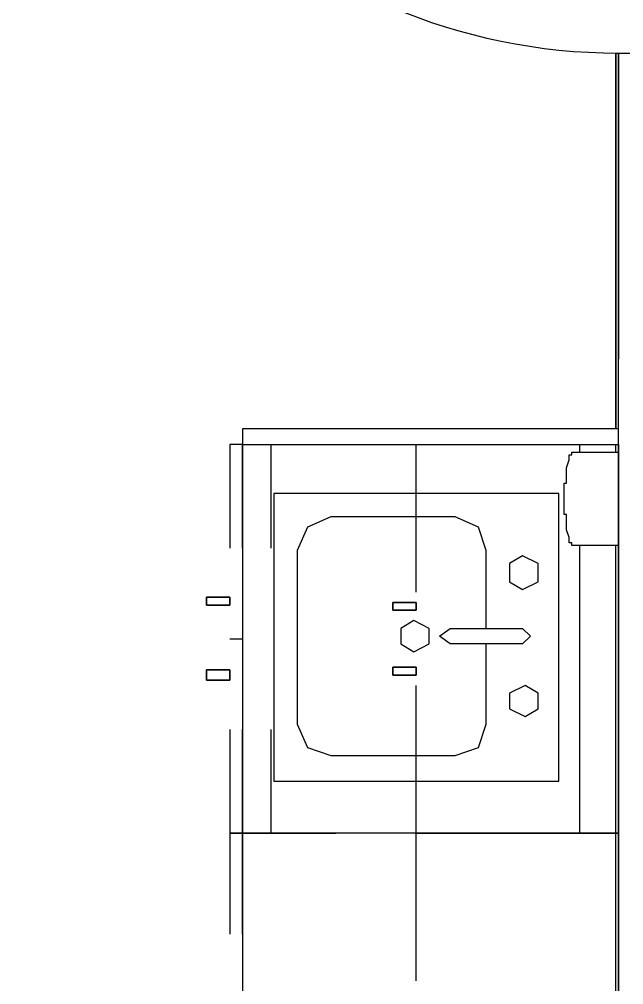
# Model space of a CAD drawing. Header units: inches. Extents: x -1841 to -80, y -100 to 1021.
# Drawn here: x -728.68 to -709.39, y 274.05 to 304.87 of the extents above; entities that cross this region are included whole.
import ezdxf

# ---------------------------------------------------------------- set-up
doc = ezdxf.new("R2010")
doc.units = ezdxf.units.IN
doc.header["$MEASUREMENT"] = 0
doc.layers.add('PDF_Geometry', color=7, linetype='Continuous', true_color=0x777777)

msp = doc.modelspace()

# ---------------------------------------------------------------- linework, layer by layer
at = {"layer": 'PDF_Geometry', "color": 7, "lineweight": 25}
for points in [[(-712.619, 291.303), (-709.559, 291.303), (-709.559, 291.799), (-721.554, 291.799), (-721.554, 220.159), (-758.615, 220.159), (-758.615, 242.247), (-745.213, 242.247), (-745.296, 242.247), (-745.213, 242.247), (-745.213, 324.145), (-745.213, 324.228), (-745.296, 324.228), (-709.641, 324.228), (-709.641, 322.408), (-709.641, 324.145), (-709.641, 322.408)], [(-709.641, 291.799), (-709.641, 303.794), (-709.559, 303.794), (-709.559, 294.033)], [(-709.641, 303.794), (-709.641, 303.794)], [(-709.641, 291.799), (-709.641, 303.794), (-709.641, 291.799)], [(-721.554, 291.303), (-721.967, 291.303), (-721.967, 287.994)], [(-721.554, 287.994), (-721.554, 291.303), (-718.493, 291.303)], [(-720.644, 287.994), (-720.644, 291.303), (-710.8, 291.303), (-710.8, 291.055)], [(-716.011, 286.587), (-716.011, 291.303), (-709.559, 291.303), (-709.559, 286.587)], [(-709.641, 291.055), (-709.641, 291.303), (-709.559, 291.303), (-709.559, 264.996), (-709.641, 264.996), (-709.641, 288.076)], [(-713.778, 285.429), (-713.778, 287.911), (-714.026, 288.656), (-714.77, 288.986), (-718.741, 288.986), (-719.486, 288.656), (-719.817, 287.911), (-719.817, 282.368), (-719.486, 281.624), (-718.741, 281.376), (-714.77, 281.376), (-714.026, 281.624), (-713.778, 282.368), (-713.778, 284.933)], [(-710.8, 288.076), (-710.8, 278.894), (-720.644, 278.894), (-720.644, 282.203)], [(-716.011, 286.008), (-716.011, 286.256), (-716.011, 286.008)], [(-716.011, 286.008), (-716.011, 286.256), (-716.011, 286.008)], [(-721.967, 285.098), (-721.554, 285.098)], [(-716.011, 283.94), (-716.011, 284.188), (-716.011, 283.94)], [(-716.011, 283.94), (-716.011, 284.188), (-716.011, 283.94)], [(-709.559, 283.609), (-709.559, 278.894), (-716.011, 278.894), (-716.011, 283.609)], [(-721.967, 282.203), (-721.967, 278.894), (-721.554, 278.894), (-721.967, 278.894), (-721.967, 275.668)], [(-721.554, 275.668), (-721.554, 278.894), (-718.576, 278.894), (-721.554, 278.894), (-721.554, 282.203)], [(-716.011, 274.179), (-716.011, 278.894), (-709.559, 278.894), (-709.559, 274.179)]]:
    msp.add_lwpolyline(points, dxfattribs=at)
for points in [[(-709.559, 303.794), (-707.077, 303.794), (-707.077, 263.342), (-709.559, 263.342)], [(-710.882, 288.076), (-710.965, 288.076), (-711.048, 288.076), (-711.048, 288.159), (-711.13, 288.159), (-711.13, 288.242), (-711.13, 288.325), (-711.213, 288.573), (-711.213, 288.904), (-711.213, 288.986), (-711.213, 289.069), (-711.296, 289.069), (-711.296, 290.062), (-711.213, 290.062), (-711.213, 290.227), (-711.213, 290.393), (-711.213, 290.558), (-711.13, 290.806), (-711.13, 290.889), (-711.13, 290.972), (-711.048, 290.972), (-711.048, 291.055), (-710.965, 291.055), (-710.882, 291.055), (-709.641, 291.055), (-709.559, 291.055), (-709.559, 288.076), (-709.641, 288.076)], [(-711.461, 280.548), (-711.461, 289.731), (-720.561, 289.731), (-720.561, 280.548)], [(-712.619, 287.746), (-713.033, 287.497), (-713.033, 286.918), (-712.619, 286.67), (-712.123, 286.918), (-712.123, 287.497)], [(-722.712, 286.422), (-721.967, 286.422), (-721.967, 286.174), (-721.967, 286.422), (-722.464, 286.422), (-721.967, 286.422), (-721.967, 286.174), (-721.967, 286.422), (-722.712, 286.422), (-722.712, 286.174), (-721.967, 286.174), (-722.712, 286.174)], [(-722.464, 286.174), (-721.967, 286.174)], [(-716.011, 286.008), (-716.756, 286.008), (-716.756, 286.256), (-716.011, 286.256), (-716.756, 286.256), (-716.756, 286.008), (-716.011, 286.008), (-716.508, 286.008)], [(-716.011, 286.256), (-716.508, 286.256)], [(-716.094, 285.677), (-716.508, 285.429), (-716.508, 284.933), (-716.094, 284.685), (-715.598, 284.933), (-715.598, 285.429)], [(-712.619, 285.429), (-712.371, 285.181), (-712.619, 284.933), (-714.936, 284.933), (-715.267, 285.181), (-714.936, 285.429)], [(-716.011, 283.94), (-716.756, 283.94), (-716.756, 284.188), (-716.011, 284.188), (-716.756, 284.188), (-716.756, 283.94), (-716.011, 283.94), (-716.508, 283.94)], [(-716.011, 284.188), (-716.508, 284.188)], [(-722.712, 284.106), (-721.967, 284.106), (-721.967, 283.775), (-721.967, 284.106), (-722.464, 284.106), (-721.967, 284.106), (-721.967, 283.775), (-721.967, 284.106), (-722.712, 284.106), (-722.712, 283.775), (-721.967, 283.775), (-722.712, 283.775)], [(-722.464, 283.775), (-721.967, 283.775)], [(-712.537, 283.609), (-713.033, 283.361), (-713.033, 282.865), (-712.537, 282.617), (-712.123, 282.865), (-712.123, 283.361)], [(-709.641, 278.894), (-712.702, 278.894)]]:
    msp.add_lwpolyline(points, close=True, dxfattribs=at)
msp.add_arc((-709.551, 322.415), 18.62, 180.0221, 269.9779, dxfattribs=at)

doc.saveas('drawing.dxf')
